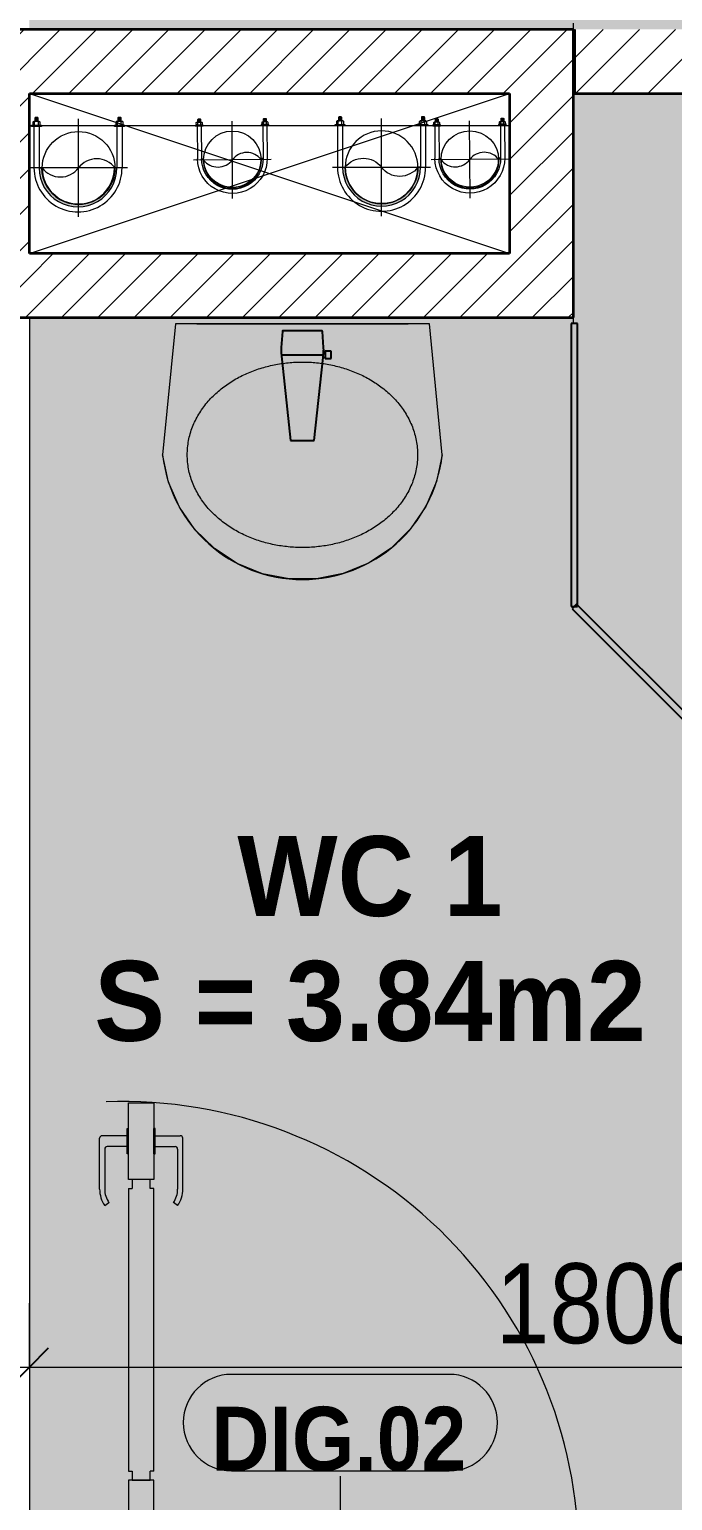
# Model space of a CAD drawing. Header units: millimetres. Extents: x 50254 to 245170, y 481 to 78637.
# Drawn here: x 55953 to 56958, y 29037 to 31337 of the extents above; entities that cross this region are included whole.
import ezdxf

# ---------------------------------------------------------------- set-up
doc = ezdxf.new("R2010")
doc.units = ezdxf.units.MM
doc.linetypes.add('IMPORT-CENTER _3_', pattern=[10.16, 6.35, -1.27, 1.27, -1.27])
for name, color, linetype, lineweight in [('0-1', 7, 'Continuous', 5), ('0-3', 7, 'Continuous', 18), ('A-ANNO-DIMS', 211, 'Continuous', 9), ('A-ANNO-DIMS-50', 211, 'Continuous', 9), ('A-DETL-GENF-1', 7, 'Continuous', 18), ('A-DETL-THIN', 151, 'Continuous', 18), ('A-DOOR', 31, 'Continuous', 18), ('A-DOOR-1', 7, 'Continuous', 18), ('A-DOOR-3', 50, 'Continuous', 25), ('A-DOOR-IDEN', 31, 'Continuous', 9), ('A-FLOR-2', 7, 'Continuous', 18), ('A-GLAZ-CURT', 52, 'Continuous', 18), ('A-GLAZ-CURT-1', 50, 'Continuous', 25), ('A-WALL-4', 250, 'Continuous', 35), ('A-WALL-6', 113, 'Continuous', 35), ('A-WALL-PATT-1', 9, 'Continuous', 18), ('A-WALL-PATT-2', 111, 'Continuous', 18), ('G-ANNO-TEXT-1', 7, 'Continuous', 9), ('G-IMPT', 8, 'Continuous', 18), ('G-IMPT-3', 8, 'IMPORT-CENTER _3_', 18), ('M-EQPM', 50, 'Continuous', 18), ('P-SANR-FIXT', 6, 'Continuous', 18), ('P-SANR-FIXT-1', 253, 'Continuous', 18), ('P-SANR-FIXT-2', 221, 'Continuous', 25)]:
    doc.layers.add(name, color=color, linetype=linetype, lineweight=lineweight)
doc.styles.add('Arial_B', font='arialbd.ttf', dxfattribs={"width": 0.95, "height": 125})
doc.styles.add('Arial_B_1', font='arialbd.ttf', dxfattribs={"width": 0.9, "height": 100})
doc.styles.add('UTM Avo', font='', dxfattribs={"width": 0.9, "height": 125})
doc.styles.get('UTM Avo').set_extended_font_data('UTM Avo')
doc.dimstyles.new('1_Dim_chi_tiet_2_5', dxfattribs={"dimscale": 304.8, "dimtxt": 124.912619, "dimasz": 0.19685, "dimexe": 0.164042, "dimexo": 0.0625, "dimgap": 0.016404, "dimtad": 1, "dimdec": 0, "dimrnd": 5, "dimzin": 0, "dimdsep": 46, "dimtxsty": 'UTM Avo', "dimblk1": 'OBLIQUE', "dimblk2": 'OBLIQUE', "dimsah": 1, "dimcen": 0.09, "dimdle": 0.164042, "dimazin": 0, "dimtfac": 1, "dimtdec": 4, "dimtix": 1, "dimtmove": 0, "dimatfit": 3, "dimfxl": 0.328084, "dimfxlon": 1, "dimtvp": 1, "dimtolj": 1, "dimtzin": 0, "dimarcsym": 2})
pattern_1 = [(45, (0, 0), (-28.284271, 28.284271), [])]

# ---------------------------------------------------------------- blocks, each defined once
blk = doc.blocks.new('DOOR_CW_01 CANH MO-PANEL KINH - DIG_02-800x2200-CỬA NHÔM KÍNH-400864-TKCS_CĂN HỘ LOẠI 1 - MẶT BẰNG')
at = {"layer": 'A-DETL-GENF-1'}
for p, q in [((-347, 772), (-307, 772)), ((-347, 652), (-347, 772)), ((-307, 772), (-307, 652)), ((-392, 637), (-392, 716.5)), ((-349, 720.5), (-388, 720.5)), ((-349, 731.8), (-347, 731.8)), ((-349, 692.2), (-349, 731.8)), ((-347, 692.2), (-347, 731.8)), ((-307, 692.2), (-307, 731.8)), ((-305, 731.8), (-307, 731.8)), ((-305, 692.2), (-305, 731.8)), ((-305, 720.5), (-266, 720.5)), ((-262, 637), (-262, 716.5)), ((-384, 699.5), (-384, 637)), ((-349, 703.5), (-380, 703.5)), ((-347, 692.2), (-349, 692.2)), ((-307, 692.2), (-305, 692.2)), ((-305, 703.5), (-274, 703.5)), ((-270, 699.5), (-270, 637)), ((-307, 652), (-347, 652)), ((-313, 652), (-341, 652)), ((-341, 652), (-341, 638)), ((-313, 638), (-313, 652)), ((-347, 638), (-341, 638)), ((-347, 638), (-347, 196)), ((-307, 638), (-313, 638)), ((-307, 196), (-307, 638)), ((-383.9, 611.2), (-377.3, 615.8)), ((-270.1, 611.2), (-276.7, 615.8)), ((-347, 196), (-341, 196)), ((-341, 196), (-341, 182)), ((-307, 196), (-313, 196)), ((-313, 182), (-313, 196)), ((-307, 182), (-347, 182)), ((-347, 182), (-347, 62)), ((-341, 182), (-313, 182)), ((-307, 62), (-307, 182)), ((-347, 62), (-307, 62))]:
    blk.add_line(p, q, dxfattribs=at)
blk.add_circle((-357, 60), 10, dxfattribs=at)
for centre, radius, start, end in [((-357, 60), 714, 360, 92), ((-388, 716.5), 4, 90, 180), ((-266, 716.5), 4, 0, 90), ((-380, 699.5), 4, 90, 180), ((-274, 699.5), 4, 0, 90), ((-347, 637), 45, 180, 215), ((-347, 637), 37, 180, 215), ((-307, 637), 37, 325, 0), ((-307, 637), 45, 325, 0)]:
    blk.add_arc(centre, radius, start, end, dxfattribs=at)
at = {"layer": 'A-DOOR-1'}
blk.add_line((-357, 50), (-332, 50), dxfattribs=at)
at = {"layer": 'A-DOOR-3'}
for p, q in [((-360, 50), (-400, 50)), ((-360, 0), (-360, 50)), ((400, 50), (360, 50)), ((360, 50), (360, 0)), ((-350, 0), (-360, 0)), ((-350, -50), (-350, 0)), ((360, 0), (350, 0)), ((350, 0), (350, -50)), ((-400, -50), (-350, -50)), ((350, -50), (400, -50))]:
    blk.add_line(p, q, dxfattribs=at)
blk = doc.blocks.new('bonruatreo - Chậu rửa-V11-TKCS_CĂN HỘ LOẠI 1 - MẶT BẰNG')
at = {"layer": 'P-SANR-FIXT-1'}
for p, q in [((-218.6, 205), (-198.4, 0)), ((198.4, 0), (218.6, 205)), ((-198.4, 0), (198.4, 0)), ((165, 0), (-165, 0))]:
    blk.add_line(p, q, dxfattribs=at)
at = {"layer": 'P-SANR-FIXT-1', "flags": 128}
blk.add_lwpolyline([(-218.6, 205), (-209.7, 246.6), (-192.9, 285.8), (-168.9, 321), (-138.6, 350.9), (-103.1, 374.4), (-63.7, 390.6), (-22, 398.9), (20.6, 399), (62.4, 391), (101.9, 375), (137.5, 351.7), (168, 322), (192.2, 287), (209.2, 247.9), (218.4, 206.4), (218.6, 205)], dxfattribs=at)
at = {"layer": 'P-SANR-FIXT-1'}
blk.add_arc((0, 180), 220, 6.525, 173.475, dxfattribs=at)
for points in [[(-180, 205), (-180, 212.4), (-178.6, 227.3), (-172.4, 248.8), (-162.5, 268.9), (-149.4, 287), (-133.8, 303), (-116.1, 316.6), (-96.9, 327.9), (-76.5, 336.8), (-55.2, 343.5), (-33.3, 347.9), (-11.2, 350.1), (11.1, 350.1), (33.3, 347.9), (55.2, 343.5), (76.5, 336.8), (96.9, 327.9), (116.1, 316.6), (133.8, 302.9), (149.5, 287), (162.5, 268.8), (172.4, 248.8), (178.6, 227.3), (180, 212.4), (180, 205)], [(180, 205), (180, 197.6), (178.6, 182.7), (172.4, 161.2), (162.5, 141.2), (149.5, 123), (133.8, 107.1), (116.1, 93.4), (96.9, 82.1), (76.5, 73.2), (55.2, 66.5), (33.3, 62.1), (11.1, 59.9), (-11.2, 59.9), (-33.3, 62.1), (-55.2, 66.5), (-76.5, 73.2), (-96.9, 82.1), (-116.1, 93.4), (-133.8, 107), (-149.4, 123), (-162.5, 141.1), (-172.4, 161.2), (-178.6, 182.7), (-180, 197.6), (-180, 205)]]:
    blk.add_open_spline(points, degree=3, dxfattribs=at)
at = {"layer": 'P-SANR-FIXT-2'}
for p, q in [((-18.5, 182.5), (-32.2, 52.9)), ((18.5, 182.5), (-18.5, 182.5)), ((33, 45.4), (18.5, 182.5)), ((-35.6, 54.2), (-44.7, 54.2)), ((-44.7, 54.2), (-44.7, 42.8)), ((-35.6, 52.9), (-35.6, 54.2)), ((-32.2, 52.9), (-35.6, 52.9)), ((-35.6, 44.2), (-35.6, 52.9)), ((-32.2, 52.9), (-33.1, 44.2)), ((32.7, 48.5), (-32.7, 48.5)), ((-44.7, 42.8), (-35.6, 42.8)), ((-35.6, 42.8), (-35.6, 44.2)), ((-35.6, 44.2), (-33.1, 44.2)), ((-33, 37.3), (-31.4, 12.2)), ((31.4, 12.2), (33, 37.3)), ((-30.2, 11), (30.2, 11))]:
    blk.add_line(p, q, dxfattribs=at)
for centre, radius, start, end in [((5.5, 41.4), 38.7, 175.8543, 186.034), ((-5.5, 41.4), 38.7, 353.966, 6.034), ((-30.1, 12.3), 1.3, 183.5997, 268.7722), ((30.1, 12.3), 1.3, 271.2278, 356.4003)]:
    blk.add_arc(centre, radius, start, end, dxfattribs=at)
blk = doc.blocks.new('System Panel - Glazed-579637-TKCS_CĂN HỘ LOẠI 1 - MẶT BẰNG')
at = {"layer": 'A-GLAZ-CURT-1'}
for p, q in [((352.2, 5), (-352.2, 5)), ((-352.2, 5), (-352.2, -5)), ((352.2, -5), (352.2, 5)), ((-352.2, -5), (352.2, -5))]:
    blk.add_line(p, q, dxfattribs=at)
blk = doc.blocks.new('System Panel - Glazed-919683-TKCS_CĂN HỘ LOẠI 1 - MẶT BẰNG')
at = {"layer": 'A-GLAZ-CURT-1'}
for p, q in [((221.2, 5), (-221.2, 5)), ((-221.2, 5), (-221.2, -5)), ((221.2, -5), (221.2, 5)), ((-221.2, -5), (221.2, -5))]:
    blk.add_line(p, q, dxfattribs=at)
blk = doc.blocks.new('NCV_TKTC_TANG 1_rvt-1-TKCS_CĂN HỘ LOẠI 1 - MẶT BẰNG')
at = {"layer": 'A-WALL-PATT-1'}
h = blk.add_hatch(dxfattribs=at)
h.set_pattern_fill('FP_1', color=256, style=0, pattern_type=2)
h.set_pattern_definition(pattern_1)
h.paths.add_polyline_path([(57652.6, 31236.9), (57652.6, 31336.9), (56804.6, 31336.9), (56804.6, 31236.9), (57448.3, 31236.9)])
at = {"layer": 'A-FLOR-2'}
for p, q in [((56802.6, 31336.9), (56802.6, 31346.9)), ((56802.6, 31336.9), (56804.6, 31336.9)), ((56804.6, 31236.9), (56802.6, 31236.9)), ((56802.6, 30876.9), (56802.6, 30886.6))]:
    blk.add_line(p, q, dxfattribs=at)
at = {"layer": 'A-WALL-4'}
for p, q in [((56804.6, 31336.9), (56804.6, 31236.9)), ((56804.6, 31236.9), (57652.6, 31236.9))]:
    blk.add_line(p, q, dxfattribs=at)
at = {"layer": 'A-DOOR'}
blk.add_blockref('DOOR_CW_01 CANH MO-PANEL KINH - DIG_02-800x2200-CỬA NHÔM KÍNH-400864-TKCS_CĂN HỘ LOẠI 1 - MẶT BẰNG', (56454.2, 28886.9), dxfattribs=at)
at = {"layer": 'A-GLAZ-CURT'}
for name, p, rotation in [('System Panel - Glazed-919683-TKCS_CĂN HỘ LOẠI 1 - MẶT BẰNG', (56804.2, 30655.8), 90), ('System Panel - Glazed-579637-TKCS_CĂN HỘ LOẠI 1 - MẶT BẰNG', (57053.2, 30185.6), 134.9999999999997)]:
    blk.add_blockref(name, p, dxfattribs=dict(at, rotation=rotation))
at = {"layer": 'P-SANR-FIXT', "rotation": 180}
blk.add_blockref('bonruatreo - Chậu rửa-V11-TKCS_CĂN HỘ LOẠI 1 - MẶT BẰNG', (56379.2, 30876.9), dxfattribs=at)
blk = doc.blocks.new('TKTC_XREF_251221_MB TANG 1 - TKTC_XREF_260130_MB TANG 1_dwg_CUM U_DN100-4202115-TKCS_CĂN HỘ LOẠI 1 - MẶT BẰNG')
at = {"layer": 'G-IMPT'}
blk.add_hatch(color=256, dxfattribs=at).paths.add_polyline_path([(61, 0), (58.9, -15.8), (52.8, -30.5), (43.1, -43.1), (30.5, -52.8), (15.8, -58.9), (0, -61), (0, -57), (15.8, -54.6), (30.5, -47.9), (40.3, -40.3), (49.4, -28.5), (55.1, -14.8), (57, 0), (54.6, 15.8), (47.9, 30.5), (40.3, 40.3), (28.5, 49.4), (14.8, 55.1), (0, 57), (0, 61), (15.8, 58.9), (30.5, 52.8), (43.1, 43.1), (53.6, 28.5), (59.1, 14.8), (61, 0)])
for p, q in [((-79.1, 66.6), (-79.1, 63.4)), ((-76.6, 66.6), (-76.6, 63.4)), ((-74.6, 66.6), (-74.6, 63.4)), ((-72.7, 69.3), (-72.7, 60.7)), ((-66.9, 67.9), (-71.7, 67.9)), ((-66.9, 62.1), (-71.7, 62.1)), ((-65, 69), (0, 69)), ((-79.1, -63.4), (-79.1, -66.6)), ((-76.6, -63.4), (-76.6, -66.6)), ((-74.6, -63.4), (-74.6, -66.6)), ((-72.7, -60.7), (-72.7, -69.3)), ((-66.9, -62.1), (-71.7, -62.1)), ((-66.9, -67.9), (-71.7, -67.9)), ((-65, -69), (0, -69))]:
    blk.add_line(p, q, dxfattribs=at)
at = {"layer": 'G-IMPT', "flags": 128}
for points in [[(-72.7, 67.6), (-78.1, 67.6), (-78.1, 62.4), (-72.7, 62.4)], [(-71.7, 59.2), (-66.9, 59.2), (-66.9, 70.8), (-71.7, 70.8)], [(-66.9, 70.8), (-66.9, 72.7), (-65, 72.7), (-65, 57.3), (-66.9, 57.3), (-66.9, 59.2)], [(-65, 61), (0, 61), (0, 57)], [(-66.9, -59.2), (-66.9, -57.3), (-65, -57.3), (-65, -72.7), (-66.9, -72.7), (-66.9, -70.8)], [(-65, -61), (0, -61), (0, -57)], [(-72.7, -62.4), (-78.1, -62.4), (-78.1, -67.6), (-72.7, -67.6)], [(-71.7, -70.8), (-66.9, -70.8), (-66.9, -59.2), (-71.7, -59.2)]]:
    blk.add_lwpolyline(points, dxfattribs=at)
at = {"layer": 'G-IMPT'}
for centre, radius, start, end in [((-78.1, 66.6), 0.96, 90, 180), ((-78.1, 63.4), 0.96, 180, 270), ((-71.1, 69.3), 1.56, 112.6199, 247.3801), ((-67.9, 65), 4.8, 143.1301, 216.8699), ((-71.1, 60.7), 1.56, 112.6199, 247.3801), ((0, 0), 69, 270, 90), ((0, 0), 61, 270, 90), ((0, 0), 57, 270, 90), ((-78.1, -63.4), 0.96, 90, 180), ((-78.1, -66.6), 0.96, 180, 270), ((-71.1, -60.7), 1.56, 112.6199, 247.3801), ((-67.9, -65), 4.8, 143.1301, 216.8699), ((-71.1, -69.3), 1.56, 112.6199, 247.3801)]:
    blk.add_arc(centre, radius, start, end, dxfattribs=at)
blk = doc.blocks.new('TKTC_XREF_251221_MB TANG 1 - TKTC_XREF_260130_MB TANG 1_dwg_$cc-4202117-TKCS_CĂN HỘ LOẠI 1 - MẶT BẰNG')
at = {"layer": 'G-IMPT'}
blk.add_circle((0, 0), 0.5, dxfattribs=at)
for centre, radius, start, end in [((0, 0), 0.5, 90, 270), ((0.188, 0.25), 0.313, 126.8699, 233.1301), ((-0.188, -0.25), 0.313, 306.8699, 53.1301)]:
    blk.add_arc(centre, radius, start, end, dxfattribs=at)
at = {"layer": 'G-IMPT-3'}
for p, q in [((0, -0.673), (0, 0.673)), ((-0.673, 0), (0.673, 0))]:
    blk.add_line(p, q, dxfattribs=at)
blk = doc.blocks.new('TKTC_XREF_251221_MB TANG 1 - TKTC_XREF_260130_MB TANG 1_dwg_$cc-V21-TKCS_CĂN HỘ LOẠI 1 - MẶT BẰNG')
at = {"layer": 'G-IMPT'}
blk.add_circle((0, 0), 0.5, dxfattribs=at)
for centre, radius, start, end in [((0, 0), 0.5, 90, 270), ((0.188, 0.25), 0.313, 126.8699, 233.1301), ((-0.188, -0.25), 0.313, 306.8699, 53.1301)]:
    blk.add_arc(centre, radius, start, end, dxfattribs=at)
at = {"layer": 'G-IMPT-3'}
for p, q in [((0, -0.673), (0, 0.673)), ((-0.673, 0), (0.673, 0))]:
    blk.add_line(p, q, dxfattribs=at)
blk = doc.blocks.new('TKTC_XREF_251221_MB TANG 1 - TKTC_XREF_260130_MB TANG 1_dwg_CUM U_DN100-4202112-TKCS_CĂN HỘ LOẠI 1 - MẶT BẰNG')
at = {"layer": 'G-IMPT'}
blk.add_hatch(color=256, dxfattribs=at).paths.add_polyline_path([(61, 0), (58.9, 15.8), (52.8, 30.5), (43.1, 43.1), (30.5, 52.8), (15.8, 58.9), (0, 61), (0, 57), (15.8, 54.6), (28.5, 49.4), (40.3, 40.3), (49.4, 28.5), (55.1, 14.7), (57, 0), (54.6, -15.8), (49.4, -28.5), (40.3, -40.3), (28.5, -49.4), (14.8, -55.1), (0, -57), (0, -61), (15.8, -58.9), (30.5, -52.8), (43.1, -43.1), (53.7, -28.5), (59.1, -14.8)])
for p, q in [((-72.7, 69.3), (-72.7, 60.7)), ((-79.1, 66.6), (-79.1, 63.4)), ((-76.6, 66.6), (-76.6, 63.4)), ((-74.6, 66.6), (-74.6, 63.4)), ((-66.9, 67.9), (-71.7, 67.9)), ((-66.9, 62.1), (-71.7, 62.1)), ((-65, 69), (0, 69)), ((-79.1, -63.4), (-79.1, -66.6)), ((-76.6, -63.4), (-76.6, -66.6)), ((-74.6, -63.4), (-74.6, -66.6)), ((-72.7, -60.7), (-72.7, -69.3)), ((-66.9, -62.1), (-71.7, -62.1)), ((-66.9, -67.9), (-71.7, -67.9)), ((-65, -69), (0, -69))]:
    blk.add_line(p, q, dxfattribs=at)
at = {"layer": 'G-IMPT', "flags": 128}
for points in [[(-71.7, 59.2), (-66.9, 59.2), (-66.9, 70.8), (-71.7, 70.8)], [(-66.9, 70.8), (-66.9, 72.7), (-65, 72.7), (-65, 57.3), (-66.9, 57.3), (-66.9, 59.2)], [(-72.7, 67.6), (-78.1, 67.6), (-78.1, 62.4), (-72.7, 62.4)], [(-65, 61), (0, 61), (0, 57)], [(-72.7, -62.4), (-78.1, -62.4), (-78.1, -67.6), (-72.7, -67.6)], [(-71.7, -70.8), (-66.9, -70.8), (-66.9, -59.2), (-71.7, -59.2)], [(-66.9, -59.2), (-66.9, -57.3), (-65, -57.3), (-65, -72.7), (-66.9, -72.7), (-66.9, -70.8)], [(-65, -61), (0, -61), (0, -57)]]:
    blk.add_lwpolyline(points, dxfattribs=at)
at = {"layer": 'G-IMPT'}
for centre, radius, start, end in [((-71.1, 69.3), 1.56, 112.6199, 247.3801), ((-78.1, 66.6), 0.96, 90, 180), ((-78.1, 63.4), 0.96, 180, 270), ((-67.9, 65), 4.8, 143.1301, 216.8699), ((-71.1, 60.7), 1.56, 112.6199, 247.3801), ((0, 0), 69, 270, 90), ((0, 0), 61, 270, 90), ((0, 0), 57, 270, 90), ((-78.1, -63.4), 0.96, 90, 180), ((-78.1, -66.6), 0.96, 180, 270), ((-71.1, -60.7), 1.56, 112.6199, 247.3801), ((-67.9, -65), 4.8, 143.1301, 216.8699), ((-71.1, -69.3), 1.56, 112.6199, 247.3801)]:
    blk.add_arc(centre, radius, start, end, dxfattribs=at)
blk = doc.blocks.new('TKTC_XREF_251221_MB TANG 1 - TKTC_XREF_260130_MB TANG 1_dwg_$cc-4202123-TKCS_CĂN HỘ LOẠI 1 - MẶT BẰNG')
at = {"layer": 'G-IMPT'}
blk.add_circle((0, 0), 0.5, dxfattribs=at)
for centre, radius, start, end in [((0, 0), 0.5, 90, 270), ((0.188, 0.25), 0.313, 126.8699, 233.1301), ((-0.188, -0.25), 0.313, 306.8699, 53.1301)]:
    blk.add_arc(centre, radius, start, end, dxfattribs=at)
at = {"layer": 'G-IMPT-3'}
for p, q in [((0, -0.673), (0, 0.673)), ((-0.673, 0), (0.673, 0))]:
    blk.add_line(p, q, dxfattribs=at)
blk = doc.blocks.new('TKTC_XREF_251221_MB TANG 1 - TKTC_XREF_260130_MB TANG 1_dwg_$cc-4202118-TKCS_CĂN HỘ LOẠI 1 - MẶT BẰNG')
at = {"layer": 'G-IMPT'}
blk.add_circle((0, 0), 0.5, dxfattribs=at)
for centre, radius, start, end in [((0, 0), 0.5, 90, 270), ((0.188, 0.25), 0.313, 126.8699, 233.1301), ((-0.188, -0.25), 0.313, 306.8699, 53.1301)]:
    blk.add_arc(centre, radius, start, end, dxfattribs=at)
at = {"layer": 'G-IMPT-3'}
for p, q in [((0, -0.673), (0, 0.673)), ((-0.673, 0), (0.673, 0))]:
    blk.add_line(p, q, dxfattribs=at)
blk = doc.blocks.new('TKTC_XREF_251221_MB TANG 1 - TKTC_XREF_260130_MB TANG 1_dwg-4202109-TKCS_CĂN HỘ LOẠI 1 - MẶT BẰNG')
at = {"layer": 'G-IMPT'}
blk.add_line((-147199, -370111), (-146449.1, -370111), dxfattribs=at)
at = {"layer": 'G-IMPT', "flags": 128}
blk.add_lwpolyline([(-146449.1, -370110.2), (-146449.4, -370160.2), (-147199, -370160.2)], dxfattribs=at)
for name, p, xscale, yscale, zscale, rotation in [('TKTC_XREF_251221_MB TANG 1 - TKTC_XREF_260130_MB TANG 1_dwg_$cc-4202123-TKCS_CĂN HỘ LOẠI 1 - MẶT BẰNG', (-147122.3, -370226.1), 113.7150000000092, 113.7150000000092, 113.7150000000092, 90.04476088158539), ('TKTC_XREF_251221_MB TANG 1 - TKTC_XREF_260130_MB TANG 1_dwg_CUM U_DN100-4202112-TKCS_CĂN HỘ LOẠI 1 - MẶT BẰNG', (-147123.2, -370226.1), 0.9975000000000005, 0.9975000000000005, 0.9975000000000005, 270.0467435561337), ('TKTC_XREF_251221_MB TANG 1 - TKTC_XREF_260130_MB TANG 1_dwg_$cc-4202118-TKCS_CĂN HỘ LOẠI 1 - MẶT BẰNG', (-146882, -370213.5), 90.00000000005132, 90.00000000005132, 90.00000000005132, 90.41977899777609), ('TKTC_XREF_251221_MB TANG 1 - TKTC_XREF_260130_MB TANG 1_dwg_CUM U_DN100-4202112-TKCS_CĂN HỘ LOẠI 1 - MẶT BẰNG', (-146648.8, -370225.2), 0.9974999999999966, 0.9974999999999966, 0.9974999999999966, 270.0467435564909), ('TKTC_XREF_251221_MB TANG 1 - TKTC_XREF_260130_MB TANG 1_dwg_$cc-4202117-TKCS_CĂN HỘ LOẠI 1 - MẶT BẰNG', (-146510.9, -370213.1), 90.00000000005132, 90.00000000005132, 90.00000000005132, 90.41977899777609)]:
    blk.add_blockref(name, p, dxfattribs=dict(xscale=xscale, yscale=yscale, zscale=zscale, rotation=rotation))
at = {"extrusion": (0, 0, -1)}
for name, p, xscale, yscale, zscale, rotation in [('TKTC_XREF_251221_MB TANG 1 - TKTC_XREF_260130_MB TANG 1_dwg_CUM U_DN100-4202115-TKCS_CĂN HỘ LOẠI 1 - MẶT BẰNG', (146882, -370211.6), 0.7894736842105256, 0.7894736842105256, -0.7894736842105254, 269.580221000629), ('TKTC_XREF_251221_MB TANG 1 - TKTC_XREF_260130_MB TANG 1_dwg_$cc-V21-TKCS_CĂN HỘ LOẠI 1 - MẶT BẰNG', (146648.8, -370225.2), 113.7150000000092, 113.7150000000092, -113.7150000000092, 89.95325644590794), ('TKTC_XREF_251221_MB TANG 1 - TKTC_XREF_260130_MB TANG 1_dwg_CUM U_DN100-4202115-TKCS_CĂN HỘ LOẠI 1 - MẶT BẰNG', (146510.9, -370211.2), 0.7894736842105256, 0.7894736842105256, -0.7894736842105254, 269.580221000629)]:
    blk.add_blockref(name, p, dxfattribs=dict(at, xscale=xscale, yscale=yscale, zscale=zscale, rotation=rotation))
blk = doc.blocks.new('TKTC_XREF_251221_MB TANG 1 - TKTC_XREF_251221_MB TANG 1-2038492-TKCS_CĂN HỘ LOẠI 1 - MẶT BẰNG')
blk.add_blockref('TKTC_XREF_251221_MB TANG 1 - TKTC_XREF_260130_MB TANG 1_dwg-4202109-TKCS_CĂN HỘ LOẠI 1 - MẶT BẰNG', (169499.1, 384109.7))
blk = doc.blocks.new('DIMBLOCK11-TKCS_CĂN HỘ LOẠI 1 - MẶT BẰNG')
at = {"layer": 'A-ANNO-DIMS-50'}
for p, q in [((55952.6, 29345.5), (55952.6, 29195.5)), ((55952.6, 29245.5), (55952.6, 29345.5)), ((57752.6, 29345.5), (57752.6, 29195.5)), ((57752.6, 29245.5), (57752.6, 29345.5)), ((55902.6, 29245.5), (57802.6, 29245.5))]:
    blk.add_line(p, q, dxfattribs=at)
at = {"layer": 'A-ANNO-DIMS-50', "lineweight": 25}
for p, q in [((55952.6, 29245.5), (55982.6, 29275.5)), ((57752.6, 29245.5), (57782.6, 29275.5)), ((55952.6, 29245.5), (55922.6, 29215.5)), ((57752.6, 29245.5), (57722.6, 29215.5))]:
    blk.add_line(p, q, dxfattribs=at)
at = {"layer": 'A-ANNO-DIMS-50', "color": 0, "insert": (56681.4, 29407.9), "char_height": 125, "width": 410.824, "attachment_point": 1, "line_spacing_factor": 1.110334, "style": 'UTM Avo'}
blk.add_mtext('1800', dxfattribs=at)
blk = doc.blocks.new('_Oblique')
at = {"color": 0, "linetype": 'ByBlock', "lineweight": -2}
blk.add_line((-0.5, -0.5), (0.5, 0.5), dxfattribs=at)
blk = doc.blocks.new('STN_Door Tag - STN_Door Tag-1788670-TKCS_CĂN HỘ LOẠI 1 - MẶT BẰNG')
at = {"layer": 'A-DOOR-IDEN'}
for p, q in [((-3.37, 1.495), (3.431, 1.495)), ((-3.37, -1.524), (3.431, -1.524))]:
    blk.add_line(p, q, dxfattribs=at)
for centre, start, end in [((-3.37, -0.015), 90, 270), ((3.431, -0.015), 270, 90)]:
    blk.add_arc(centre, 1.509, start, end, dxfattribs=at)

msp = doc.modelspace()

# ---------------------------------------------------------------- hatches: boundary and pattern name
at = {"layer": 'A-DETL-GENF-1'}
msp.add_hatch(color=256, dxfattribs=at).paths.add_polyline_path([(56809.2, 31336.9), (57752.6, 31336.9), (57752.6, 33336.9), (55952.6, 33336.9), (55952.6, 31336.9), (56804.6, 31336.9)])
h = msp.add_hatch(color=256, dxfattribs=at)
h.paths.add_polyline_path([(56830.8, 28936.9), (57752.6, 28936.9), (57752.6, 31236.9), (56802.6, 31236.9), (56802.6, 30886.5), (55952.6, 30886.5), (55952.6, 28936.9), (56814.2, 28936.9)])
h.paths.add_polyline_path([(57304.3, 30823.7), (57304.3, 30823.7), (57304.3, 30824.7)])
at = {"layer": 'A-WALL-PATT-2'}
h = msp.add_hatch(dxfattribs=at)
h.set_pattern_fill('FP_1', color=256, style=0, pattern_type=2)
h.set_pattern_definition(pattern_1)
h.paths.add_polyline_path([(56568.5, 31236.9), (56802.6, 31236.9), (56802.6, 31336.9), (55852.6, 31336.9), (55852.6, 31236.9), (56522.1, 31236.9)])
h = msp.add_hatch(dxfattribs=at)
h.set_pattern_fill('FP_1', color=256, style=0, pattern_type=2)
h.set_pattern_definition(pattern_1)
h.paths.add_polyline_path([(55952.6, 30886.5), (55952.6, 30886.9), (55952.6, 31236.9), (55852.6, 31236.9), (55853.1, 30886.9), (55952.6, 30886.9)])
h = msp.add_hatch(dxfattribs=at)
h.set_pattern_fill('FP_1', color=256, style=0, pattern_type=2)
h.set_pattern_definition(pattern_1)
h.paths.add_polyline_path([(56802.6, 30986.5), (56802.6, 30986.5), (56802.6, 31236.9), (56702.6, 31236.9), (56702.6, 30986.5)])
h = msp.add_hatch(dxfattribs=at)
h.set_pattern_fill('FP_1', color=256, style=0, pattern_type=2)
h.set_pattern_definition(pattern_1)
h.paths.add_polyline_path([(56702.6, 30886.5), (56802.6, 30886.9), (56802.6, 30986.5), (55952.6, 30986.5), (55952.6, 30886.5), (56663.1, 30886.5)])

# ---------------------------------------------------------------- linework, layer by layer
at = {"layer": '0-3'}
for p, q in [((55952.6, 30986.5), (56702.6, 31236.9)), ((55952.6, 31236.9), (56702.6, 30986.5))]:
    msp.add_line(p, q, dxfattribs=at)
at = {"layer": 'A-DETL-THIN'}
for p, q in [((57652.6, 31236.9), (56802.6, 31236.9)), ((56802.6, 31236.9), (56802.6, 30886.5)), ((56802.6, 30886.5), (55952.6, 30886.5)), ((55952.6, 30886.5), (55952.6, 28936.9))]:
    msp.add_line(p, q, dxfattribs=at)
at = {"layer": 'A-DOOR-IDEN'}
msp.add_line((56438.5, 28912.6), (56438.5, 29075.1), dxfattribs=at)
at = {"layer": 'A-WALL-6'}
for p, q in [((56802.6, 31336.9), (55852.6, 31336.9)), ((56802.6, 30886.5), (56802.6, 31336.9)), ((55952.6, 31236.9), (56702.6, 31236.9)), ((55952.6, 30986.5), (55952.6, 31236.9)), ((56702.6, 31236.9), (56702.6, 30986.5)), ((56702.6, 30986.5), (55952.6, 30986.5)), ((55852.6, 30886.5), (56802.6, 30886.5))]:
    msp.add_line(p, q, dxfattribs=at)

# ---------------------------------------------------------------- block references
at = {"layer": '0-1'}
msp.add_blockref('NCV_TKTC_TANG 1_rvt-1-TKCS_CĂN HỘ LOẠI 1 - MẶT BẰNG', (0, 0), dxfattribs=at)
at = {"layer": 'A-DOOR-IDEN', "xscale": 49.99999999999998, "yscale": 49.99999999999998, "zscale": 49.99999999999998}
msp.add_blockref('STN_Door Tag - STN_Door Tag-1788670-TKCS_CĂN HỘ LOẠI 1 - MẶT BẰNG', (56436.9, 29159.6), dxfattribs=at)
at = {"layer": 'M-EQPM'}
msp.add_blockref('TKTC_XREF_251221_MB TANG 1 - TKTC_XREF_251221_MB TANG 1-2038492-TKCS_CĂN HỘ LOẠI 1 - MẶT BẰNG', (33652.6, 17236.9), dxfattribs=at)

# ---------------------------------------------------------------- texts
at = {"layer": 'A-DOOR-IDEN', "insert": (56436.1, 29132.9), "char_height": 100, "width": 407.7, "attachment_point": 5, "line_spacing_factor": 0.936439, "style": 'Arial_B_1'}
msp.add_mtext('\\pt2.25,4.5,6.75,9,11.25,13.5,15.75,18,20.25,22.5,24.75,27,29.25,31.5,33.75,36,38.25,40.5,42.75,45,47.25,49.5,51.75,54,56.25,58.5,60.75,63,65.25,67.5,69.75,72;DIG.02', dxfattribs=at)
at = {"layer": 'G-ANNO-TEXT-1', "insert": (56484.9, 29914.7), "char_height": 125, "width": 1002.25, "attachment_point": 5, "line_spacing_factor": 0.936439, "style": 'Arial_B'}
msp.add_mtext('\\pt570,1140,1710,2280,2850,3420,3990,4560,5130,5700,6270,6840,7410,7980,8550,9120,9690,10260,10830,11400,11970,12540,13110,13680,14250,14820,15390,15960,16530,17100,17670,18240;WC 1\\PS = 3.84m2', dxfattribs=at)

# ---------------------------------------------------------------- dimensions: what is measured, and where the dimension line sits
at = {"layer": 'A-ANNO-DIMS'}
dim = msp.add_linear_dim(base=(57752.6, 29245.5), p1=(55952.6, 29345.5), p2=(57752.6, 29345.5), dimstyle='1_Dim_chi_tiet_2_5', override={"dimpost": '<>', "dimfxl": 1799.928669}, dxfattribs=at)
dim.commit()
dim.dimension.update_dxf_attribs({"geometry": 'DIMBLOCK11-TKCS_CĂN HỘ LOẠI 1 - MẶT BẰNG', "text_midpoint": (56852.6, 29315.2)})

doc.saveas('drawing.dxf')
